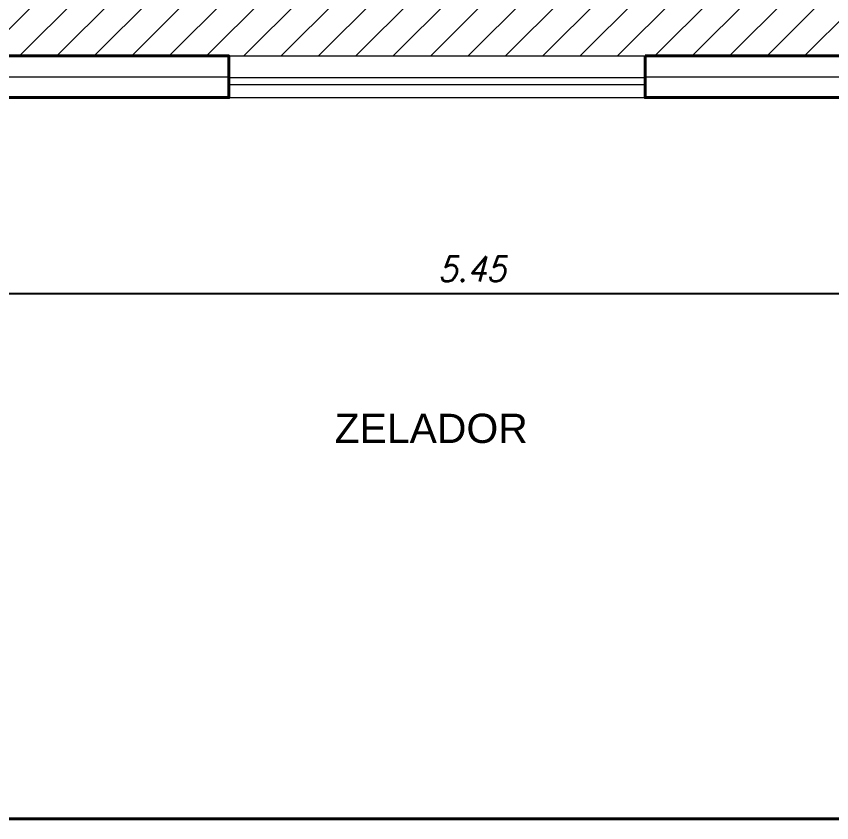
# Model space of a CAD drawing. Header units: millimetres. Extents: x 1865 to 2133, y 1062 to 1142.
# Drawn here: x 1881.448 to 1884.387, y 1086.091 to 1088.997 of the extents above; entities that cross this region are included whole.
import ezdxf

# ---------------------------------------------------------------- set-up
doc = ezdxf.new("R2010")
doc.units = ezdxf.units.MM
doc.header["$PDMODE"] = 35
for name, color, linetype, lineweight in [('Cota', 7, 'Continuous', 9), ('Eixo', 1, 'Continuous', 9), ('ESQ_INTER', 250, 'Continuous', 9), ('Plarga', 7, 'Continuous', 40), ('texto', 7, 'Continuous', 13)]:
    doc.layers.add(name, color=color, linetype=linetype, lineweight=lineweight)
doc.styles.add('arial', font='arial.ttf')
doc.styles.add('romans15', font='romans.shx', dxfattribs={"width": 0.9, "oblique": 15})
doc.dimstyles.new('COTA_50', dxfattribs={"dimscale": 0.5, "dimtxt": 0.181, "dimasz": 0.193, "dimexe": 0.18, "dimexo": 0.15, "dimgap": 0.085, "dimtad": 1, "dimzin": 4, "dimdsep": 46, "dimtxsty": 'romans15', "dimblk1": 'OBLIQUE', "dimblk2": 'OBLIQUE', "dimsah": 1, "dimcen": 0.09, "dimclrd": 256, "dimclre": 256, "dimclrt": 256, "dimadec": 0, "dimazin": 0, "dimtfac": 1, "dimtmove": 2, "dimatfit": 3, "dimldrblk": 'NONE', "dimfxl": 1, "dimtolj": 1, "dimtzin": 1, "dimarcsym": 0})

# ---------------------------------------------------------------- blocks, each defined once
blk = doc.blocks.new('_OBLIQUE')
at = {"color": 0, "linetype": 'ByBlock'}
blk.add_line((-0.5, -0.5), (0.5, 0.5), dxfattribs=at)
blk = doc.blocks.new('*D119')
at = {"layer": 'Cota', "lineweight": -2, "transparency": 16777216}
for p, q in [((1880.3646, 1087.6553), (1880.3646, 1088.0887)), ((1885.8146, 1087.7664), (1885.8146, 1088.0887)), ((1880.3646, 1087.9987), (1885.8146, 1087.9987))]:
    blk.add_line(p, q, dxfattribs=at)
at = {"layer": 'Defpoints', "color": 0, "transparency": 16777216}
for p in [(1885.8146, 1087.9987), (1885.8146, 1087.6914), (1880.3646, 1087.5803)]:
    blk.add_point(p, dxfattribs=at)
at = {"layer": 'Cota', "lineweight": -2, "transparency": 16777216, "xscale": 0.0965, "yscale": 0.0965, "zscale": 0.0965, "rotation": 180}
blk.add_blockref('_OBLIQUE', (1880.3646, 1087.9987), dxfattribs=at)
at = {"layer": 'Cota', "lineweight": -2, "transparency": 16777216, "xscale": 0.0965, "yscale": 0.0965, "zscale": 0.0965}
blk.add_blockref('_OBLIQUE', (1885.8146, 1087.9987), dxfattribs=at)
at = {"layer": 'Cota', "transparency": 16777216, "insert": (1883.0896, 1088.0865), "char_height": 0.0905, "attachment_point": 5, "style": 'romans15'}
blk.add_mtext('\\A1;5.45', dxfattribs=at)
blk = doc.blocks.new('_None')
blk = doc.blocks.new('*D149')
at = {"layer": 'Cota', "lineweight": -2, "transparency": 16777216}
for p, q in [((1878.9646, 1088.9293), (1878.9646, 1091.9408)), ((1885.8146, 1088.9293), (1885.8146, 1091.9408)), ((1885.8146, 1091.8508), (1878.9646, 1091.8508))]:
    blk.add_line(p, q, dxfattribs=at)
at = {"layer": 'Defpoints', "color": 0, "transparency": 16777216}
for p in [(1878.9646, 1091.8508), (1878.9646, 1088.8543), (1885.8146, 1088.8543)]:
    blk.add_point(p, dxfattribs=at)
at = {"layer": 'Cota', "lineweight": -2, "transparency": 16777216, "xscale": 0.0965, "yscale": 0.0965, "zscale": 0.0965, "rotation": 180}
blk.add_blockref('_OBLIQUE', (1878.9646, 1091.8508), dxfattribs=at)
at = {"layer": 'Cota', "lineweight": -2, "transparency": 16777216, "xscale": 0.0965, "yscale": 0.0965, "zscale": 0.0965}
blk.add_blockref('_OBLIQUE', (1885.8146, 1091.8508), dxfattribs=at)
at = {"layer": 'Cota', "transparency": 16777216, "insert": (1882.3896, 1091.9385), "char_height": 0.0905, "attachment_point": 5, "style": 'romans15'}
blk.add_mtext('\\A1;6.85', dxfattribs=at)
blk = doc.blocks.new('*D626')
at = {"layer": 'Cota', "lineweight": -2, "transparency": 16777216}
for p, q in [((1871.0481, 1091.4446), (1870.7579, 1091.2937)), ((1870.8377, 1091.3352), (1883.6877, 1066.6352)), ((1883.8981, 1066.7446), (1883.6079, 1066.5937))]:
    blk.add_line(p, q, dxfattribs=at)
at = {"layer": 'Defpoints', "color": 0, "transparency": 16777216}
for p in [(1871.1146, 1091.4793), (1883.9646, 1066.7793), (1883.6877, 1066.6352)]:
    blk.add_point(p, dxfattribs=at)
at = {"layer": 'Cota', "lineweight": -2, "transparency": 16777216, "xscale": 0.0965, "yscale": 0.0965, "zscale": 0.0965}
for p, rotation in [((1870.8377, 1091.3352), 117.4853861439191), ((1883.6877, 1066.6352), 297.4853861439191)]:
    blk.add_blockref('_OBLIQUE', p, dxfattribs=dict(at, rotation=rotation))
at = {"layer": 'Cota', "transparency": 16777216, "insert": (1877.3406, 1079.0257), "char_height": 0.0905, "attachment_point": 5, "rotation": 297.4854, "style": 'romans15'}
blk.add_mtext('\\A1;27.84', dxfattribs=at)

msp = doc.modelspace()

# ---------------------------------------------------------------- hatches: boundary and pattern name
at = {"lineweight": 5}
h = msp.add_hatch(dxfattribs=at)
h.set_pattern_fill('LINE,_O', color=86, scale=0.03, angle=45)
h.set_pattern_definition([(45, (-35.06199, 132.77087), (-0.067351921, 0.067351921), [])])
h.paths.add_polyline_path([(1885.8896, 1088.8543), (1887.4146, 1088.8543), (1887.4146, 1091.3293), (1879.0396, 1091.3293), (1879.0396, 1088.8543), (1882.2146, 1088.8543), (1883.7146, 1088.8543)])
h.paths.add_polyline_path([(1884.4301, 1090.1008), (1884.4317, 1090.1047), (1884.4311, 1090.1051)], flags=16)
h.paths.add_polyline_path([(1885.3469, 1090.6268), (1885.3494, 1090.6327), (1885.3484, 1090.6333)], flags=16)
h.paths.add_polyline_path([(1885.7524, 1089.6222), (1885.7541, 1089.6262), (1885.7534, 1089.6266)], flags=16)
h.paths.add_polyline_path([(1881.6441, 1090.8047), (1881.6857, 1090.7716), (1881.6907, 1090.7738)], flags=16)
h.paths.add_polyline_path([(1880.9335, 1089.5911), (1880.9751, 1089.5581), (1880.9801, 1089.5602)], flags=16)
h.paths.add_polyline_path([(1880.5826, 1090.5882), (1880.5772, 1090.5917), (1880.5765, 1090.5909)], flags=16)
h.paths.add_polyline_path([(1882.6013, 1089.8861), (1883.2039, 1089.8861), (1883.2039, 1090.0472), (1882.6013, 1090.0472)], flags=24)

# ---------------------------------------------------------------- linework, layer by layer
for points in [[(1882.2146, 1088.8543), (1883.7146, 1088.8543)], [(1882.2146, 1088.7043), (1883.7146, 1088.7043)]]:
    msp.add_lwpolyline(points, dxfattribs=at)
at = {"layer": 'Eixo'}
for points in [[(1880.2896, 1088.7793), (1882.2146, 1088.7793)], [(1883.7146, 1088.7793), (1885.8896, 1088.7793)]]:
    msp.add_lwpolyline(points, dxfattribs=at)
at = {"layer": 'ESQ_INTER'}
for points in [[(1882.2146, 1088.7768), (1883.7146, 1088.7768)], [(1882.2146, 1088.7518), (1883.7146, 1088.7518)]]:
    msp.add_lwpolyline(points, dxfattribs=at)
at = {"layer": 'Plarga'}
for points in [[(1879.0396, 1088.8543), (1879.6896, 1088.8543), (1879.6896, 1088.7043), (1879.2896, 1088.7043), (1879.2896, 1088.6543), (1879.0396, 1088.6543), (1879.0396, 1086.1043), (1880.2896, 1086.1043), (1880.2896, 1086.1543), (1880.4396, 1086.1543), (1880.4396, 1086.1043), (1885.7396, 1086.1043), (1885.7396, 1086.1543), (1885.8896, 1086.1543), (1885.8896, 1085.9543), (1879.0396, 1085.9543), (1879.0396, 1084.7543), (1879.2896, 1084.7543), (1879.2896, 1084.7043), (1880.4396, 1084.7043), (1880.4396, 1081.9543), (1880.6896, 1081.9543), (1880.6896, 1081.9039), (1881.3657, 1080.6043)], [(1880.2896, 1088.8543), (1882.2146, 1088.8543), (1882.2146, 1088.7043), (1880.4396, 1088.7043), (1880.4396, 1086.9043), (1880.2896, 1086.9043), (1880.2896, 1088.8543)]]:
    msp.add_lwpolyline(points, dxfattribs=at)
msp.add_lwpolyline([(1883.7146, 1088.8543), (1885.8896, 1088.8543), (1885.8896, 1087.0043), (1885.7396, 1087.0043), (1885.7396, 1088.6543), (1885.4896, 1088.6543), (1885.4896, 1088.7043), (1883.7146, 1088.7043)], close=True, dxfattribs=at)

# ---------------------------------------------------------------- texts
at = {"layer": 'texto', "style": 'arial'}
msp.add_text('ZELADOR', height=0.10557, dxfattribs=at).set_placement((1882.5952, 1087.4594))

# ---------------------------------------------------------------- dimensions: what is measured, and where the dimension line sits
at = {"layer": 'Cota'}
dim = msp.add_linear_dim(base=(1878.9646, 1091.8508), p1=(1885.8146, 1088.8543), p2=(1878.9646, 1088.8543), dimstyle='COTA_50', dxfattribs=at)
dim.commit()
dim.dimension.update_dxf_attribs({"geometry": '*D149', "text_midpoint": (1882.3896, 1091.9385)})
dim = msp.add_aligned_dim(p1=(1871.1146, 1091.4793), p2=(1883.9646, 1066.7793), distance=-0.3121, dimstyle='COTA_50', dxfattribs=at)
dim.commit()
dim.dimension.update_dxf_attribs({"geometry": '*D626', "text_midpoint": (1877.3406, 1079.0257)})
dim = msp.add_linear_dim(base=(1885.8146, 1087.9987), p1=(1880.3646, 1087.5803), p2=(1885.8146, 1087.6914), angle=180, dimstyle='COTA_50', dxfattribs=at)
dim.commit()
dim.dimension.update_dxf_attribs({"geometry": '*D119', "text_midpoint": (1883.0896, 1088.0865)})

doc.saveas('drawing.dxf')
